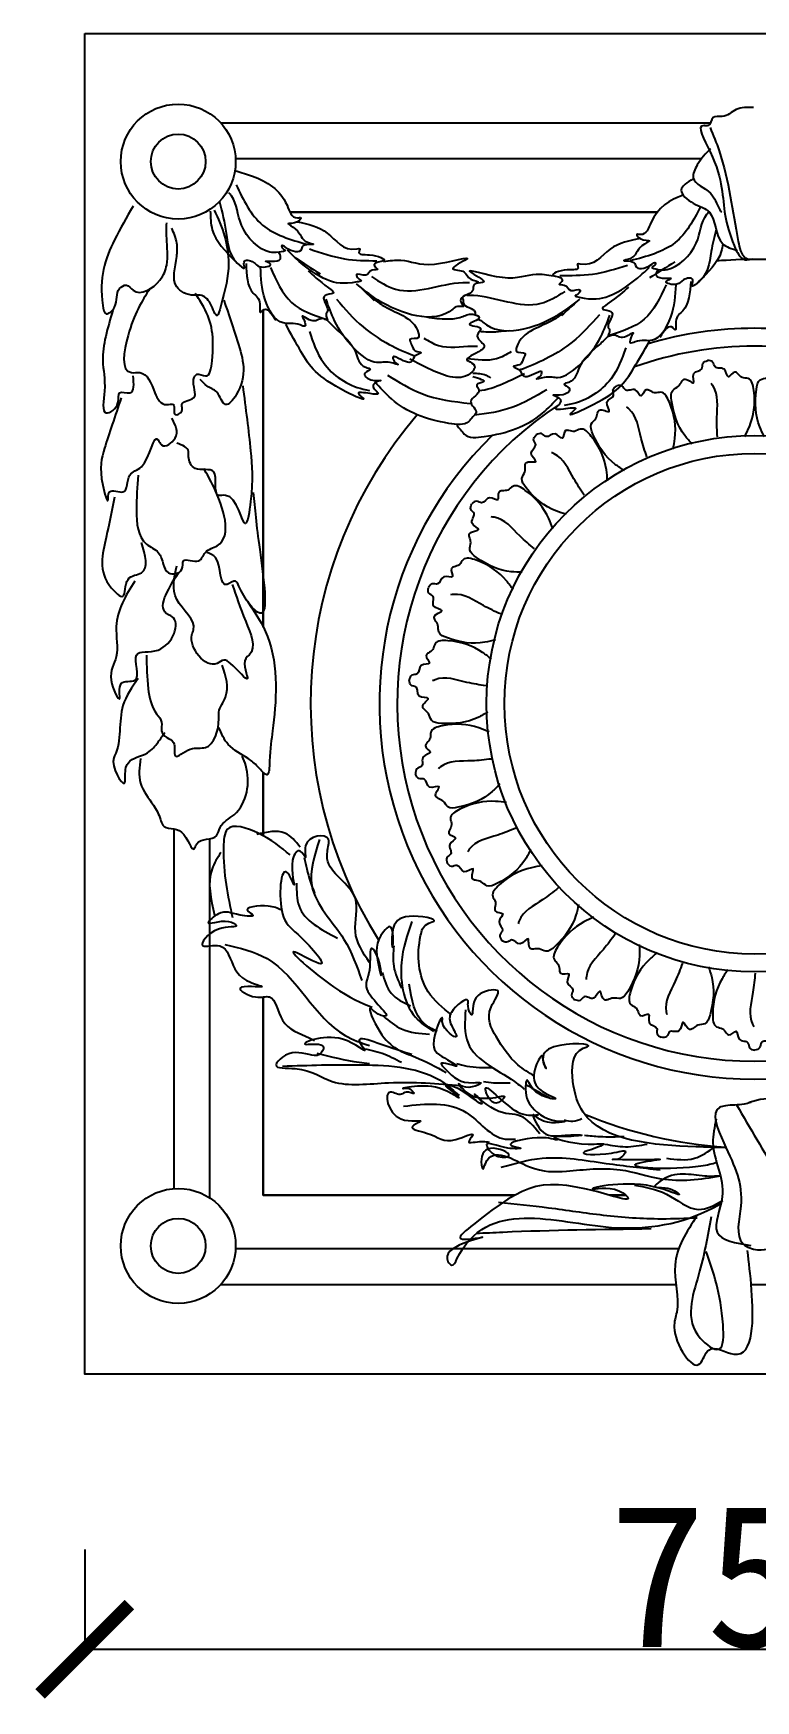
# Model space of a CAD drawing. Extents: x 3172 to 33391, y 13916 to 34175.
# Drawn here: x 18364 to 18768, y 19135 to 20067 of the extents above; entities that cross this region are included whole.
import ezdxf

# ---------------------------------------------------------------- set-up
doc = ezdxf.new("R2010")
doc.units = 0
doc.layers.get('0').update_dxf_attribs({"linetype": 'CONTINUOUS'})
doc.layers.get('DEFPOINTS').update_dxf_attribs({"linetype": 'CONTINUOUS'})
doc.dimstyles.new('ISO-25', dxfattribs={"dimtxt": 2.5, "dimasz": 2.5, "dimexe": 1.25, "dimexo": 0.625, "dimtad": 1, "dimdec": 4, "dimdsep": 46, "dimlunit": 6, "dimtxsty": 'Standard', "dimcen": 2.5, "dimadec": 0, "dimazin": 0, "dimtfac": 1, "dimtdec": 4, "dimtmove": 0, "dimatfit": 3, "dimfxl": 1, "dimtolj": 1, "dimtzin": 0, "dimarcsym": 0})

# ---------------------------------------------------------------- blocks, each defined once
blk = doc.blocks.new('_ARCHTICK')
at = {"color": 0, "linetype": 'ByBlock', "const_width": 0.15}
blk.add_lwpolyline([(-0.5, -0.5), (0.5, 0.5)], dxfattribs=at)
blk = doc.blocks.new('*D9')
at = {"color": 0, "linetype": 'ByBlock'}
for p, q in [((7188.77, 3677.96), (7188.77, 3620.88)), ((7938.77, 3677.96), (7938.77, 3620.88)), ((7188.77, 3622.13), (7938.77, 3622.13))]:
    blk.add_line(p, q, dxfattribs=at)
at = {"layer": 'DEFPOINTS', "color": 0, "linetype": 'ByBlock'}
for p in [(7188.77, 3678.58), (7938.77, 3678.58), (7938.77, 3622.13)]:
    blk.add_point(p, dxfattribs=at)
at = {"color": 0, "linetype": 'ByBlock', "xscale": 50, "yscale": 50, "zscale": 50, "rotation": 180}
blk.add_blockref('_ARCHTICK', (7188.77, 3622.13), dxfattribs=at)
at = {"color": 0, "linetype": 'ByBlock', "xscale": 50, "yscale": 50, "zscale": 50}
blk.add_blockref('_ARCHTICK', (7938.77, 3622.13), dxfattribs=at)
at = {"color": 0, "linetype": 'ByBlock', "insert": (7563.77, 3662.76), "char_height": 80, "attachment_point": 5}
blk.add_mtext('\\A1;750', dxfattribs=at)
blk = doc.blocks.new('A$C7F713A81')
blk.add_lwpolyline([(27.65164, 931.57427), (777.65164, 931.57427), (777.65164, 181.57427), (27.65164, 181.57427)], close=True)
for points in [[(103.71213, 881.57427), (377.96937, 881.57427)], [(112.11116, 861.57427), (373.08479, 861.57427)], [(348.21903, 831.57427), (142.49897, 831.57427)], [(142.49897, 831.57427), (348.21903, 831.57427)], [(127.65164, 599.42389), (127.65164, 776.94987)], [(127.65164, 776.94987), (127.65164, 599.42389)], [(127.65164, 518.01662), (127.65164, 482.67992)], [(127.65164, 482.67992), (127.65164, 518.01662)], [(77.65164, 285.35178), (77.65164, 486.5331)], [(97.65164, 280.16533), (97.65164, 481.05391)], [(268.22287, 281.57427), (127.65164, 281.57427), (127.65164, 392.5634)], [(127.65164, 392.5634), (127.65164, 281.57427), (268.22287, 281.57427)], [(321.68772, 281.57427), (330.68247, 281.57427)], [(330.68247, 281.57427), (321.68772, 281.57427)], [(360.14832, 251.57427), (112.11116, 251.57427)], [(358.6432, 231.57427), (103.71213, 231.57427)], [(414.96425, 231.57427), (400.76925, 231.57427)]]:
    blk.add_lwpolyline(points)
for centre, radius in [((80.01017, 859.85701), 32.14689), ((80.01017, 859.85701), 15.35857), ((402.65164, 556.57427), 150.00891), ((402.65164, 556.57427), 140.00891), ((80.01017, 253.29154), 32.14689), ((80.01017, 253.29154), 15.35857)]:
    blk.add_circle(centre, radius)
for radius, start, end in [(248.53197, 85.12164935, 94.87835065), (210.00891, 73.53015991, 106.46984009), (200.00891, 70.34965468, 109.65034532), (248.53197, 139.43092975, 212.11390593), (200.00891, 123.17230959, 56.82769041), (210.00891, 134.33868271, 45.66131729), (248.53197, 238.96166718, 242.69100796), (248.53197, 247.49155118, 266.28193028)]:
    blk.add_arc((402.65164, 556.57427), radius, start, end)
for points in [[(401.98657, 890.09218), (392.39478, 888.9646), (384.4957, 885.01807), (379.41769, 884.45426), (376.59653, 879.94397), (374.33968, 879.94397), (377.725, 865.28541), (386.18831, 829.76672), (391.26632, 812.85302), (397.47279, 804.95996), (401.42233, 805.52377)], [(377.725, 878.81639), (382.803, 865.84922), (389.00947, 840.4787), (393.52325, 815.10817), (397.47279, 806.08753), (399.72972, 804.95996)], [(377.93539, 867.01484), (370.60053, 857.9942), (368.34361, 850.66495), (377.93539, 842.20812), (383.0134, 833.18749), (384.14186, 831.4961)], [(112.40896, 854.64753), (121.66156, 851.68895), (140.90704, 835.41687), (146.82868, 828.39028), (148.67925, 828.39028), (146.82868, 826.17137), (141.64723, 825.06191), (145.71839, 822.10332), (152.3803, 814.70691), (155.71126, 813.59745), (149.41944, 812.1182), (149.04934, 811.00874), (140.16684, 811.74837), (137.94618, 812.85782), (138.31627, 811.37853), (139.79674, 810.26907), (136.46578, 809.15962), (131.28434, 809.15962), (115.36982, 824.32224), (109.8182, 840.59437), (108.3378, 842.44345)], [(368.34361, 850.10119), (361.57298, 843.89946), (368.34361, 836.57021), (377.37123, 831.4961), (384.70609, 814.01864), (393.16941, 810.07211)], [(112.40896, 846.88128), (127.21318, 824.32224), (152.0102, 813.59745)], [(54.73589, 834.89708), (44.38323, 816.08846), (37.79513, 779.41172), (39.67746, 774.70958), (44.38323, 778.47128), (47.20668, 788.816), (50.97132, 790.69688), (54.73589, 787.87557), (69.79441, 793.51814), (73.55898, 801.98204), (73.55898, 817.0289), (73.55898, 825.49275)], [(100.12824, 832.70466), (105.95331, 818.15317), (108.13772, 802.87411), (103.67593, 778.47128), (101.79361, 773.76914), (98.02896, 780.35216), (92.38206, 785.0543), (88.61742, 785.0543), (79.20587, 789.75644), (79.20587, 806.68418), (79.20587, 814.20759), (76.38243, 822.67148)], [(97.97483, 832.08849), (99.0852, 821.73349), (111.66876, 804.35195)], [(103.15636, 837.26595), (106.85741, 819.88441), (115.36982, 801.02357), (116.85021, 800.28395), (116.85021, 803.61232), (122.03166, 803.61232), (125.73271, 801.02357), (131.65443, 802.50287), (129.06367, 803.98211), (137.20598, 805.46141), (137.20598, 806.9407), (136.09569, 809.52945)], [(146.45858, 826.17137), (163.48347, 819.88441), (180.13818, 811.00874), (181.61857, 811.00874), (181.24848, 809.52945), (187.17012, 807.68032), (194.94233, 804.35195), (189.76088, 802.13303), (190.13098, 801.02357), (191.61137, 799.54428), (188.65059, 799.17449), (184.94953, 796.21591), (179.76808, 796.58574), (180.87838, 794.36683), (182.35877, 793.25737), (180.13818, 792.5177), (163.48347, 793.62716), (145.71839, 805.83124), (141.27713, 810.26907)], [(338.95721, 816.79765), (321.79125, 810.90677), (304.93539, 802.41931), (303.45539, 802.45361), (303.79112, 800.96614), (297.82823, 799.25469), (289.981, 796.10726), (295.10966, 793.7689), (294.71396, 792.66832), (293.19969, 791.22372), (296.15111, 790.78544), (299.78264, 787.74191), (304.97126, 787.99161), (303.80986, 785.79901), (302.30417, 784.72414), (304.50703, 783.93323), (321.18297, 784.65657), (339.22601, 796.44583), (343.76887, 800.77959)], [(117.9605, 802.87266), (122.03166, 786.23074), (125.73271, 780.31361), (126.10281, 775.50595), (127.21318, 776.61545), (134.61522, 771.06812)], [(145.34829, 806.20108), (159.41232, 796.95553)], [(153.4906, 811.00874), (173.10617, 805.46141), (191.24127, 804.35195)], [(194.94233, 803.98211), (204.56511, 804.72178), (223.44041, 802.50287), (241.20549, 805.09162), (233.80338, 799.91412), (240.09512, 798.06499), (243.79618, 793.99699), (247.86733, 792.5177), (245.64674, 791.03841), (244.90655, 787.71003), (238.24463, 782.90237), (238.24463, 781.42307), (239.72502, 778.83437), (236.39407, 778.83437), (233.80338, 777.35507), (191.61137, 782.53258), (179.76808, 791.40824)], [(358.09741, 803.73648), (343.82297, 794.81922)], [(152.7504, 798.80466), (164.22367, 789.18932), (166.81435, 786.23074), (165.70406, 785.86095), (161.6329, 784.38166), (162.7432, 779.57399), (163.48347, 775.87578), (162.7432, 774.39649), (163.48347, 771.06812), (161.6329, 771.80778), (155.34116, 770.69833), (149.41944, 773.28703), (150.52974, 771.06812), (150.89983, 767.73974), (148.30915, 768.47936), (138.68637, 769.58882), (128.69357, 782.53258), (126.10281, 800.65374)], [(131.65443, 800.65374), (143.4978, 781.05328), (163.11329, 771.43795)], [(188.28049, 795.47628), (201.60425, 788.4497), (239.35493, 792.14786), (243.05598, 792.14786)], [(331.57582, 801.802), (311.83701, 796.71056), (293.68107, 796.02152)], [(366.9079, 792.845), (362.45231, 776.30187), (358.61517, 770.47207), (358.1338, 765.67427), (357.04943, 766.80919), (349.52087, 761.43482)], [(64.14744, 788.816), (51.91245, 762.48398), (53.79477, 741.79454), (58.50054, 741.79454), (66.97088, 730.50938), (73.55898, 723.92636), (77.32363, 723.92636), (78.26475, 718.28378), (82.0294, 720.16461), (82.0294, 723.92636), (88.61742, 727.68806), (88.61742, 738.03279), (90.49974, 740.8541), (95.20551, 739.91366), (98.97016, 748.37751), (94.26439, 778.47128), (89.55862, 785.99474)], [(181.98867, 789.55916), (189.76088, 782.16274)], [(296.43544, 787.07965), (282.95248, 780.36361), (245.29761, 784.93531), (241.59754, 785.02105)], [(332.0331, 789.58404), (320.34017, 780.23708), (317.68164, 777.3393), (318.78307, 776.94389), (322.81886, 775.37068), (321.59749, 770.59003), (320.77174, 766.90996), (321.47755, 765.41391), (320.66037, 762.10358), (322.52757, 762.80018), (328.79193, 761.54527), (334.77203, 763.9961), (333.61063, 761.8035), (333.16352, 758.48459), (335.77065, 759.164), (345.41654, 760.05024), (355.70651, 772.75903), (358.71637, 790.81531)], [(353.16624, 790.94392), (340.87199, 771.62308), (321.03901, 762.46474)], [(43.4421, 776.59041), (37.79513, 748.37751), (38.73633, 731.44977), (39.67746, 719.22422), (46.26555, 724.8668), (47.20668, 730.50938), (52.85365, 730.50938), (54.73589, 739.91366)], [(105.55818, 782.23299), (113.23466, 759.21955), (112.50652, 729.38896), (106.49938, 723.92636), (101.58451, 730.84411), (96.14663, 734.27108), (92.38206, 738.03279)], [(189.02069, 783.2722), (194.20213, 779.57399), (205.6754, 773.65687), (214.5579, 763.6717), (214.5579, 761.45278), (209.74655, 760.34332), (210.48675, 757.75457), (212.70741, 754.05641), (216.0383, 752.94695), (212.70741, 751.09782), (210.85685, 748.13928), (201.97434, 750.3582), (200.49395, 750.72799), (200.86405, 748.13928), (203.08464, 746.29016), (198.64339, 747.39962), (191.24127, 747.39962), (178.28762, 755.53566), (167.55462, 770.69833), (162.7432, 782.90237)], [(168.66492, 782.90237), (183.46906, 767.36991), (210.48675, 751.83745), (212.33732, 751.09782)], [(218.99916, 772.91724), (230.84252, 771.80778), (238.61473, 772.91724), (244.90655, 774.39649), (248.60753, 772.54741), (243.05598, 768.8492), (249.3478, 766.26045), (247.49723, 762.93207), (251.19829, 757.01495), (243.79618, 751.09782), (241.57559, 748.87891), (243.42608, 747.76945), (246.01684, 744.81087), (244.53637, 742.22216), (221.58992, 743.33162), (209.74655, 749.24874)], [(295.41272, 774.89599), (290.14699, 771.3188), (278.53973, 765.66905), (269.4283, 755.89234), (269.37689, 753.67402), (274.16125, 752.4534), (273.36128, 749.88249), (271.05554, 746.23676), (267.69985, 745.20476), (270.987, 743.27897), (272.76854, 740.27835), (281.70006, 742.2909), (283.18862, 742.6263), (282.75865, 740.04686), (280.49582, 738.24967), (284.96158, 739.25595), (292.36171, 739.08447), (305.50037, 746.91824), (316.58174, 761.8282), (321.67459, 773.91751)], [(302.58849, 781.01835), (294.64703, 773.80397)], [(162.3731, 772.17757), (167.55462, 767.00012), (179.39791, 752.94695), (184.94953, 744.81087), (187.54022, 743.70141), (184.57943, 741.48249), (187.91039, 737.78428), (193.46194, 737.41449), (189.39078, 735.19553), (189.39078, 733.34645), (191.98155, 730.01808), (187.54022, 730.01808), (180.87838, 730.01808), (183.46906, 727.42933), (173.84636, 731.12753), (148.67925, 753.68658), (140.16684, 768.8492)], [(315.75446, 774.05469), (300.59447, 758.86935), (273.22421, 743.96695), (271.357, 743.2704)], [(153.4906, 764.7812), (161.26281, 747.39962), (183.46906, 732.60683), (187.17012, 731.86716)], [(217.51876, 761.08299), (225.66107, 757.01495), (244.53637, 756.64512), (247.49723, 756.64512)], [(321.79614, 763.18702), (316.49607, 758.13099), (304.33041, 744.35595), (298.59179, 736.35066), (295.9761, 735.30152), (298.88469, 733.01461), (295.46895, 729.39455), (289.91033, 729.15347), (293.92898, 726.84079), (293.88615, 724.99221), (291.21898, 721.72474), (295.65911, 721.62186), (302.31917, 721.46753), (299.6692, 718.93949), (309.37499, 722.41379), (335.05796, 744.38375), (343.91934, 759.34511)], [(330.50492, 755.58686), (322.33213, 738.38999), (299.78915, 724.1156), (296.07195, 723.46187)], [(367.66202, 701.84721), (363.66169, 706.52977), (356.1834, 726.19052), (356.83887, 731.85116), (360.1246, 734.21788), (361.9073, 736.87782), (363.21202, 738.13046), (368.37626, 735.98347), (368.5527, 741.27947), (373.15697, 743.92475), (373.68125, 746.94842), (376.29628, 748.57321)], [(397.14958, 705.90018), (399.73822, 711.48837), (402.23783, 731.82225), (399.11319, 738.50344), (395.67399, 739.10403), (393.23975, 741.18437), (391.64546, 742.03854), (387.96618, 739.47185), (385.65323, 743.62989), (380.50601, 744.93485), (379.18539, 747.70495), (376.29628, 748.57321)], [(408.1537, 705.90018), (405.56505, 711.48837), (403.66848, 732.43767), (405.82687, 737.71156), (409.62929, 739.10403), (412.06352, 741.18437), (413.65782, 742.03854), (418.0513, 738.57787), (419.65005, 743.62989), (424.79727, 744.93485), (426.11788, 747.70495), (429.0743, 748.56396)], [(244.90655, 739.63341), (250.82819, 736.67482), (247.12714, 734.82574), (248.23743, 732.23699), (243.79618, 725.58024), (246.75704, 719.29328), (244.90655, 717.07437), (242.68588, 714.48562), (231.58272, 713.37616), (199.38358, 727.05949), (190.13098, 736.67482)], [(197.16299, 740.37303), (216.40847, 730.01808), (243.42608, 724.47079)], [(244.90655, 741.48249), (252.30858, 740.37303), (254.89934, 738.89374)], [(48.14788, 727.68806), (38.73633, 699.47517), (37.79513, 678.78572), (40.61858, 670.32183), (41.55978, 675.02402), (49.089, 675.02402), (52.85365, 684.4283), (59.44166, 689.13044), (68.85321, 704.17731), (70.73553, 701.35604), (78.26475, 705.11775), (76.38243, 716.40291)], [(116.14719, 734.48199), (120.51607, 698.10326), (120.51607, 669.72781), (117.60346, 657.35901), (106.49938, 673.14314), (102.73473, 673.14314), (99.91128, 686.30918), (89.55862, 688.19001), (85.79397, 694.77302), (85.79397, 697.59429), (79.20587, 702.29648)], [(329.76536, 687.02001), (324.65004, 690.44965), (312.14465, 707.36371), (311.24859, 712.99128), (313.77394, 716.15672), (314.77289, 719.19898), (315.69128, 720.75718), (321.24326, 720.0831), (319.98431, 725.23032), (323.70416, 729.01972), (323.39322, 732.07272), (325.47292, 734.34277)], [(357.06596, 698.87833), (358.05094, 704.95771), (354.97183, 725.21193), (350.16051, 730.80235), (346.6868, 730.45279), (343.78156, 731.79923), (342.01593, 732.19159), (339.16558, 728.72742), (335.81658, 732.10724), (330.50816, 731.97511), (328.48915, 734.28619), (325.47292, 734.34277)], [(381.85555, 705.81054), (381.57559, 716.63929), (379.41398, 734.32001), (378.42419, 735.6598)], [(342.36326, 694.66574), (339.17213, 705.01739), (332.32047, 721.45927), (331.00591, 722.48233)], [(320.36323, 681.30244), (319.67148, 687.42212), (311.24203, 706.09453), (305.10085, 710.17956), (301.85027, 708.90577), (298.6895, 709.41846), (296.88348, 709.31991), (295.07345, 705.21518), (290.93677, 707.56612), (285.86085, 706.0067), (283.29319, 707.68735), (280.37354, 706.92807)], [(297.27435, 662.51824), (291.4234, 664.44061), (274.81839, 677.35353), (272.43726, 682.53067), (274.01494, 686.26005), (274.15605, 689.45902), (274.61999, 691.20721), (280.14795, 692.05603), (277.54698, 696.67272), (280.10652, 701.3252), (278.98342, 704.18109), (280.37354, 706.92807)], [(307.34228, 673.27932), (301.47665, 682.38615), (290.4431, 696.36977), (288.90127, 697.00023)], [(57.55934, 684.4283), (56.61822, 664.67925), (62.26511, 645.87068), (68.85321, 641.16854), (71.67665, 634.58552), (74.5001, 629.88338), (82.0294, 631.76421), (82.97052, 636.4664), (91.44086, 636.4664), (95.20551, 641.16854), (101.79361, 644.93024), (99.91128, 677.84529), (94.26439, 688.19001)], [(44.38323, 672.20271), (39.67746, 649.63239), (42.5009, 621.41949), (49.089, 616.71735), (51.91245, 626.12163), (59.44166, 629.88338), (59.44166, 646.81112)], [(121.97234, 674.82085), (125.61301, 642.80752), (125.61301, 607.15632), (114.02859, 622.35993), (112.14627, 625.18124), (107.4405, 623.30036), (100.8524, 638.34723), (96.14663, 641.16854)], [(289.76345, 654.47603), (287.44628, 660.18215), (274.29166, 675.8879), (267.27608, 678.16457), (264.48971, 676.06102), (261.30783, 675.70193), (259.59538, 675.11978), (258.9599, 670.67893), (254.34235, 671.82662), (249.87538, 668.95556), (246.94951, 669.88114), (244.34298, 668.3623)], [(272.59868, 630.1591), (266.44606, 630.43161), (246.97294, 638.38571), (243.28334, 642.72844), (243.79633, 646.74518), (243.06914, 649.8636), (243.04422, 651.67213), (248.13818, 653.9809), (244.38809, 657.72466), (245.59749, 662.89516), (243.74553, 665.34215), (244.34298, 668.3623)], [(279.38997, 643.23743), (271.28485, 650.42402), (256.88772, 660.91227), (255.23297, 661.10337)], [(267.53607, 620.3887), (263.76534, 625.25806), (246.86117, 636.83232), (239.49151, 637.13178), (237.37599, 634.35448), (234.40898, 633.15025), (232.9171, 632.12767), (233.50331, 627.68005), (228.74735, 627.53939), (225.22063, 623.56962), (222.15354, 623.67148), (220.05344, 621.50574)], [(55.67709, 625.18124), (45.32435, 599.78961), (45.32435, 582.86187), (42.5009, 569.69588), (47.20668, 559.35116), (48.14788, 567.815), (55.67709, 569.69588), (56.61822, 583.80231), (68.85321, 586.62362), (76.38243, 605.43219), (74.5001, 606.37262), (80.14707, 629.88338)], [(110.26395, 623.30036), (117.79317, 602.61092), (119.67549, 583.80231), (117.79317, 581.92143), (118.73437, 570.63627), (109.32282, 579.10016), (105.55818, 580.98104), (101.79361, 579.10016), (87.67629, 595.08747), (88.61742, 597.90878), (79.20587, 614.83647), (79.20587, 633.64509)], [(257.56845, 592.34251), (251.57046, 590.94496), (230.67347, 593.35031), (225.94903, 596.53656), (225.3593, 600.54275), (223.81774, 603.34933), (223.3058, 605.08407), (227.58796, 608.68156), (222.96689, 611.27473), (222.73645, 616.5798), (220.29298, 618.43638), (220.05344, 621.50574)], [(260.57941, 606.76812), (250.83593, 611.50148), (234.14299, 617.7165), (232.49805, 617.45407)], [(118.73437, 613.89608), (130.02816, 594.14703), (132.85168, 541.48298), (131.19403, 524.44691), (129.67188, 516.84221), (124.59814, 521.31985), (119.14683, 525.90591), (108.01954, 533.75446), (102.73473, 543.36381)], [(255.32959, 581.56854), (250.38495, 585.24), (230.98494, 591.82437), (223.80777, 590.12442), (222.52001, 586.87935), (219.98793, 584.91928), (218.82725, 583.53211), (220.59168, 579.40758), (216.05003, 577.98899), (213.72513, 573.21493), (210.74428, 572.48553), (209.30638, 569.8335)], [(62.26511, 583.80231), (63.20631, 564.99369), (67.91208, 550.88727), (70.73553, 546.18512), (70.73553, 541.48298), (73.55898, 537.72123), (77.32363, 534.89996), (78.26475, 527.37651), (86.73517, 531.13826), (95.20551, 532.07865), (102.73473, 548.066), (102.73473, 551.8277), (106.49938, 560.29155), (104.61705, 578.15973)], [(57.55934, 570.63627), (49.089, 555.58941), (44.38323, 527.37651), (43.92618, 526.38965), (50.01463, 512.19418), (50.52206, 519.79889), (51.91245, 523.40579), (62.85576, 529.17614), (68.74671, 535.06255), (72.61785, 540.54254)], [(253.29837, 551.87315), (247.89986, 548.90918), (227.12883, 545.5874), (221.71994, 547.38086), (220.07122, 551.07938), (217.82962, 553.36598), (216.86864, 554.89827), (220.02142, 559.51767), (214.87208, 560.76792), (213.2189, 565.81409), (210.36514, 566.94259), (209.30638, 569.8335)], [(252.30569, 566.57617), (241.64648, 568.50524), (223.89577, 569.98609), (222.38263, 569.28959)], [(254.04932, 540.89468), (248.2975, 543.09594), (227.84044, 544.20208), (221.38807, 540.62879), (221.02357, 537.15662), (219.1142, 534.58609), (218.37082, 532.93722), (221.18261, 529.44167), (217.1921, 526.85037), (216.24144, 521.62609), (213.56792, 520.11951), (212.89885, 517.17788)], [(58.9285, 525.90591), (58.9285, 512.171), (66.12854, 499.74418), (70.0558, 491.89564), (71.36488, 488.62541), (81.83763, 484.70116), (89.03767, 475.54457), (90.34675, 478.16072), (101.47404, 482.73904), (103.43767, 487.31736), (111.29225, 494.51183), (117.83775, 521.98166), (115.87412, 527.21401)], [(255.18245, 525.64242), (244.39805, 524.62414), (226.90606, 521.26099), (225.63694, 520.18207)], [(260.10515, 511.75245), (255.70649, 507.44189), (236.60191, 498.63934), (230.90973, 498.90699), (228.32431, 502.02354), (225.54891, 503.62057), (224.21016, 504.83676), (225.99972, 510.13548), (220.70402, 509.95009), (217.7507, 514.36311), (214.6983, 514.67983), (212.89885, 517.17788)], [(263.7902, 501.38369), (257.65778, 501.9515), (237.66089, 497.49738), (232.41185, 492.31576), (232.99765, 488.87401), (231.85261, 485.88366), (231.58165, 484.09537), (235.23226, 481.48806), (232.08886, 477.91622), (232.58294, 472.62919), (230.41504, 470.45718), (230.56442, 467.44412)], [(142.63309, 471.99957), (124.72021, 484.17096), (107.52379, 486.31886), (105.37427, 476.29538), (110.38983, 436.91729)], [(148.36518, 476.29538), (139.76705, 484.17096), (124.00368, 483.45502)], [(268.99632, 487.00274), (258.88657, 483.11263), (242.95059, 475.15491), (242.01962, 473.7736)], [(187.05706, 411.8585), (179.17538, 429.04167), (179.17538, 447.65676), (163.41201, 469.85167), (164.12854, 477.7273), (164.12854, 480.59114), (151.2313, 477.01132), (151.2313, 470.56765), (148.36518, 474.14748), (144.06608, 469.13569), (144.78261, 455.53238), (142.63309, 459.82814), (141.20003, 461.97605), (138.33398, 439.0652), (146.9322, 427.60975), (159.82944, 411.14256), (145.49914, 417.58622), (166.99459, 398.25514), (188.49012, 386.79974)], [(159.11291, 480.59114), (154.81388, 454.8164), (172.72676, 424.74586), (182.75795, 401.83501)], [(103.94121, 473.43149), (98.92557, 464.12395), (100.35864, 438.34921)], [(150.51477, 470.56765), (151.94776, 464.12395), (156.24686, 450.5206)], [(277.48394, 474.95598), (274.41137, 469.61853), (258.39015, 455.98804), (252.83684, 454.71003), (249.50645, 457.01348), (246.4031, 457.80249), (244.78587, 458.6124), (245.07949, 464.19744), (240.03019, 462.59016), (235.99577, 466.04274), (232.97111, 465.52419), (230.56442, 467.44412)], [(283.8298, 465.96594), (277.77159, 464.85818), (259.71795, 455.17414), (256.06154, 448.7685), (257.55419, 445.61242), (257.2584, 442.42404), (257.47996, 440.62896), (261.69864, 439.10326), (259.63548, 434.81579), (261.53766, 429.85812), (260.03615, 427.18175), (260.99291, 424.32073)], [(146.21567, 456.24832), (147.64865, 443.36095), (169.14418, 425.46185)], [(292.7228, 453.52287), (284.03748, 447.04943), (270.83942, 435.08733), (270.31565, 433.50608)], [(137.61745, 441.21305), (130.4523, 443.36095), (118.98804, 440.49711), (121.85409, 438.34921), (114.68894, 438.34921), (102.50815, 439.0652), (96.77606, 434.05341), (108.24032, 434.76939), (112.53942, 432.62149), (102.50815, 430.47359), (93.91001, 421.16604), (103.22468, 421.16604), (108.24032, 416.1543), (118.27151, 401.83501), (126.86973, 398.25514), (114.68894, 397.53921), (123.28715, 392.52747), (131.16883, 392.52747), (138.33398, 379.64005), (153.38082, 369.61657), (156.24686, 368.18465)], [(304.14585, 444.21277), (302.62725, 438.24427), (290.87759, 420.79677), (285.87502, 418.06789), (282.04667, 419.38738), (278.84553, 419.30986), (277.06975, 419.65341), (275.84567, 425.11056), (271.41724, 422.20061), (266.60093, 424.43668), (263.82834, 423.12131), (260.99291, 424.32073)], [(232.91409, 382.50394), (220.01677, 395.39131), (215.71774, 426.89376), (219.30032, 433.33747), (222.88289, 434.76939), (209.26905, 437.63323), (199.95438, 429.04167), (199.95438, 420.4501), (198.52132, 431.90551), (194.93874, 429.04167), (192.0727, 410.42658), (193.50568, 404.69885), (191.35617, 415.43832), (188.49012, 419.73412), (187.05706, 407.56269), (185.62408, 396.82323), (195.65527, 381.78796), (192.78923, 382.50394), (187.77359, 386.08376), (192.78923, 373.19639), (212.85162, 358.8771), (230.04805, 350.2855)], [(210.70211, 434.76939), (204.96994, 411.8585), (214.28468, 379.64005), (222.88289, 373.19639)], [(312.68187, 437.2682), (307.14719, 434.56703), (292.37575, 420.37128), (290.58315, 413.21669), (292.87195, 410.58037), (293.44734, 407.43041), (294.14499, 405.76167), (298.61886, 405.43074), (297.78895, 400.74563), (300.95816, 396.485), (300.2344, 393.50278), (301.92758, 391.00598)], [(106.09073, 421.88202), (129.73577, 414.0064), (173.44329, 371.04849), (187.05706, 365.32077)], [(200.67091, 421.16604), (200.67091, 409.71059), (204.96994, 397.53921)], [(338.11348, 421.80289), (338.26147, 415.64601), (331.65481, 395.67549), (327.57399, 391.69812), (323.53161, 391.93581), (320.47009, 390.99751), (318.66748, 390.84922), (316.01646, 395.77375), (312.53735, 391.77693), (307.29636, 392.63066), (304.98146, 390.61603), (301.92758, 391.00598)], [(324.60219, 427.68585), (317.98546, 419.10919), (308.50416, 404.02989), (308.42643, 402.36596)], [(348.20659, 417.41884), (343.60591, 413.3246), (333.21221, 395.66998), (333.41637, 388.29706), (336.33156, 386.37601), (337.73546, 383.4981), (338.85747, 382.07947), (343.25472, 382.96784), (343.71961, 378.23256), (347.9208, 374.98497), (348.02847, 371.91808), (350.33249, 369.97068)], [(362.27016, 411.40789), (358.21275, 401.36411), (353.15138, 384.28596), (353.52546, 382.66276)], [(194.22221, 406.13077), (199.23785, 394.67532), (209.98558, 387.51568)], [(376.86762, 409.38839), (378.67123, 403.49976), (377.69754, 382.48734), (374.84112, 377.55647), (370.88452, 376.69472), (368.18968, 374.96523), (366.49392, 374.3361), (362.61259, 378.36278), (360.34082, 373.57552), (355.06385, 372.98359), (353.37834, 370.41911), (350.33249, 369.97068)], [(387.76925, 407.89), (384.44378, 402.70634), (379.19867, 382.90221), (381.38445, 375.85779), (384.70983, 374.79448), (386.83812, 372.40206), (388.30126, 371.33875), (392.29577, 373.38054), (394.02099, 368.94628), (398.94257, 366.95259), (399.87369, 364.02847), (402.61767, 362.7749)], [(402.93303, 405.89626), (401.73586, 395.13026), (401.46982, 377.31987), (402.26796, 375.85779)], [(417.53403, 407.89), (420.85949, 402.70634), (425.591, 382.21042), (424.17084, 376.69175), (420.59345, 374.79448), (418.46516, 372.40206), (417.00202, 371.33875), (412.17823, 374.16894), (411.28229, 368.94628), (406.36071, 366.95259), (405.42958, 364.02847), (402.61767, 362.7749)], [(225.03241, 373.19639), (217.86726, 377.4922), (209.26905, 399.68711)], [(279.48765, 348.13759), (270.17291, 354.5813), (257.99212, 370.33251), (255.12608, 386.79974), (258.70865, 396.10729), (253.69309, 396.10729), (245.09488, 387.51568), (244.37835, 382.50394), (242.22883, 387.51568), (242.22883, 390.37956), (232.91409, 383.93586), (232.91409, 376.77621), (235.78014, 370.33251), (227.89845, 378.20813), (227.89845, 380.35604), (222.88289, 366.03675), (230.76458, 357.44514), (235.78014, 353.86532), (227.182, 355.29724), (229.33152, 352.4334), (245.09488, 344.55777), (249.39399, 344.55777), (239.36271, 342.40987), (237.2132, 343.84183), (244.37835, 337.39813), (262.29123, 335.96621), (257.99212, 333.10232), (251.95559, 340.75372), (270.17291, 328.09058), (281.63717, 326.65866)], [(240.79577, 385.36778), (242.22883, 366.75269), (270.17291, 343.84183), (273.75548, 340.97795)], [(194.93874, 381.78796), (204.96994, 374.62831), (220.7333, 371.76447)], [(210.70211, 360.30902), (191.35617, 366.75269), (181.32497, 368.18465), (184.19101, 363.17286), (172.01023, 368.90059), (151.94776, 366.03675), (161.2625, 364.60478), (159.11291, 360.30902), (153.38082, 360.30902), (138.33398, 358.8771), (134.75141, 354.5813), (145.49914, 352.4334), (166.27814, 345.27375), (197.80479, 344.55777), (238.34174, 342.90162)], [(182.75795, 363.88885), (194.22221, 361.02496), (204.96994, 356.01322)], [(138.33398, 353.86532), (182.75795, 354.5813), (228.61498, 344.55777), (237.2132, 337.39813)], [(157.67992, 361.02496), (181.32497, 356.01322), (187.05706, 355.29724)], [(235.78014, 355.29724), (241.5123, 353.86532), (255.84261, 353.14938)], [(250.82697, 345.27375), (256.55914, 344.55777), (265.8738, 344.55777)], [(282.3537, 315.9192), (271.60597, 325.94268), (257.27567, 329.5225), (246.22342, 337.88988), (249.08954, 335.026), (249.80599, 333.59408), (237.62528, 340.75372), (229.7436, 342.90162), (234.75916, 338.60586), (236.90875, 336.45796), (226.16102, 341.4697), (206.81508, 341.4697), (208.9646, 341.4697), (211.83065, 338.60586), (207.53154, 339.3218), (204.96994, 338.11411), (198.9334, 339.3218), (204.66549, 324.28653), (215.41322, 322.85461), (211.11419, 319.99073), (218.9958, 316.41091), (235.47569, 312.83108), (244.79043, 314.97899), (242.64084, 311.39916), (246.22342, 311.39916), (254.1051, 311.39916)], [(400.53663, 333.53049), (396.7655, 332.58842), (386.39481, 331.64636), (383.095, 330.70429), (385.45201, 310.92086), (394.87989, 275.59334), (396.2941, 254.39683), (404.30785, 251.09957), (419.86395, 255.3389), (433.06304, 262.40439), (434.47717, 269.94093), (423.63508, 315.6312), (422.22088, 325.05188), (415.14993, 334.47256), (399.59391, 333.53049)], [(206.09855, 331.44618), (241.20786, 327.86635), (263.00776, 313.05531), (268.73992, 313.05531)], [(392.52296, 332.11737), (415.62133, 293.02157), (426.46349, 265.23059), (425.99209, 258.1651)], [(295.96747, 323.79478), (300.98311, 323.07884), (305.99874, 324.51076)], [(381.2094, 324.10981), (379.32387, 310.92086), (384.50921, 280.77469), (381.6808, 260.99131), (400.53663, 253.45476)], [(307.43173, 315.20322), (316.02994, 314.48723), (329.64379, 314.48723)], [(318.89599, 310.19147), (330.36024, 308.75951), (342.54103, 310.19147)], [(353.28876, 302.31585), (369.05212, 302.31585), (380.51638, 308.75951)], [(260.85824, 297.30411), (283.78676, 302.31585), (319.61252, 299.45196), (349.70618, 295.87214)], [(335.37588, 287.28058), (353.28876, 282.26884), (371.20171, 273.67723), (384.81549, 278.68901)], [(259.23166, 277.67851), (287.30841, 274.61794), (317.93768, 270.53717), (350.60891, 268.49678), (370.51793, 269.00688)], [(246.76391, 260.31636), (261.81074, 261.03234), (344.69062, 262.93776)], [(370.36731, 269.94093), (358.11102, 242.62096), (359.05383, 216.2431), (357.63962, 207.76449), (372.25292, 187.51001), (376.96686, 195.04655), (391.10875, 192.69141), (401.00803, 228.48999), (398.6511, 250.62856)], [(378.38106, 269.46992), (371.31012, 236.96855), (372.25292, 201.64103), (382.6236, 195.51761), (384.98061, 209.17757), (375.55265, 250.1575)]]:
    blk.add_spline(points, degree=3)
for points, knots in [([(362.62875, 841.11805), (355.28341, 838.35272), (345.72708, 832.46131), (342.1075, 818.07483), (335.73098, 819.56832), (339.22236, 815.2324), (346.4512, 816.43486), (336.23092, 811.69603), (336.67991, 805.92793), (326.15567, 803.92411), (335.6079, 804.79162), (336.25999, 798.86361), (342.41222, 800.02723), (347.53788, 804.20756), (346.9712, 801.42951), (343.82628, 800.52659), (349.97635, 799.15954), (358.16767, 799.13615), (372.34538, 812.11543), (372.55192, 826.67073), (376.91625, 831.58696), (377.44471, 832.18226)], [11.521634008, 11.521634008, 11.521634008, 11.521634008, 34.91666563, 44.105720666, 45.95628681, 48.845609226, 54.144505193, 59.177150608, 69.131451949, 72.642317705, 79.105687289, 80.275246925, 89.18849077, 91.67087799, 93.19576452, 95.045814056, 98.556679812, 103.738127605, 125.719416012, 142.91251456, 145.281198411, 145.281198411, 145.281198411, 145.281198411]), ([(372.4033, 834.61759), (368.44446, 826.92684), (359.80859, 811.27849), (342.27062, 806.73002), (333.11579, 804.35571)], [2.243342577, 2.243342577, 2.243342577, 2.243342577, 26.982872214, 53.99978225, 53.99978225, 53.99978225, 53.99978225]), ([(381.15289, 821.82738), (380.09218, 817.77206), (377.49385, 806.99702), (376.76752, 795.37736), (366.96501, 789.37156), (369.63214, 795.65503), (361.9342, 794.19368), (360.09471, 789.90773), (350.12201, 792.15476), (360.15487, 795.54094), (347.15784, 793.23261), (347.76816, 797.89847), (348.47098, 799.11953), (348.9318, 799.92013)], [5.222334552, 5.222334552, 5.222334552, 5.222334552, 17.771205765, 38.464007977, 40.118880516, 43.44725477, 48.628702562, 53.145277033, 59.248970574, 62.232294311, 70.507889943, 71.987182486, 74.803986049, 74.803986049, 74.803986049, 74.803986049]), ([(384.91698, 813.81098), (384.72697, 812.3667), (383.11552, 804.03306), (376.52851, 797.74402), (371.05622, 792.51928)], [6.043225049, 6.043225049, 6.043225049, 6.043225049, 10.414365031, 31.872787939, 31.872787939, 31.872787939, 31.872787939]), ([(289.97243, 795.73752), (286.63277, 796.2716), (276.71655, 797.85739), (266.55252, 791.26172), (233.58128, 802.6642), (255.12678, 791.89985), (248.10834, 791.99437), (246.11071, 791.44708)], [0, 0, 0, 0, 9.651162009, 28.656439977, 46.609151001, 55.642299942, 60.828407081, 60.828407081, 60.828407081, 60.828407081]), ([(239.00588, 783.94247), (239.76692, 782.99362), (238.32164, 778.2658), (246.26056, 778.07935), (246.35833, 774.7038), (246.1504, 774.16472), (246.14587, 774.15324)], [74.734661301, 74.734661301, 74.734661301, 74.734661301, 78.109289512, 86.324810464, 87.804103007, 87.836285179, 87.836285179, 87.836285179, 87.836285179]), ([(247.78897, 771.57557), (247.84328, 771.5704), (249.07635, 771.42689), (259.4346, 760.33857), (286.49395, 768.4485), (301.08354, 779.86672), (304.85132, 782.8155)], [93.981911223, 93.981911223, 93.981911223, 93.981911223, 94.117166851, 97.10044675, 139.608939996, 154.408969745, 154.408969745, 154.408969745, 154.408969745]), ([(265.20242, 765.23829), (261.29077, 764.76972), (255.8729, 764.12072), (250.20379, 764.56695), (248.69393, 764.84328)], [0, 0, 0, 0, 11.895215955, 16.475638135, 16.475638135, 16.475638135, 16.475638135]), ([(266.40826, 753.37292), (263.7186, 751.83681), (256.14057, 747.50887), (247.24965, 748.97575), (241.65511, 749.41471)], [0, 0, 0, 0, 9.10198615, 25.64458569, 25.64458569, 25.64458569, 25.64458569]), ([(248.31442, 731.78941), (252.78066, 732.01875), (262.68085, 735.8067), (270.12326, 739.49037), (273.90423, 741.36179)], [86.448999713, 86.448999713, 86.448999713, 86.448999713, 99.269684496, 112.508930405, 112.508930405, 112.508930405, 112.508930405]), ([(236.1814, 712.80402), (236.16002, 712.62326), (236.20072, 711.64552), (238.36167, 709.94569), (241.28007, 704.84277), (260.95172, 706.72521), (279.0521, 713.05508), (290.15712, 725.03041), (293.22326, 728.33684)], [27.883868406, 27.883868406, 27.883868406, 27.883868406, 28.525259722, 31.414533243, 34.825248546, 45.983708722, 80.969673719, 94.31378397, 94.31378397, 94.31378397, 94.31378397]), ([(286.2788, 732.19696), (279.93451, 728.45218), (267.37282, 721.03753), (253.05751, 718.82914), (245.87615, 718.02113)], [0, 0, 0, 0, 21.854369648, 43.271590733, 43.271590733, 43.271590733, 43.271590733]), ([(386.10845, 308.20025), (380.82629, 308.3628), (353.64715, 309.24637), (310.11562, 311.82847), (299.91989, 344.57373), (300.23703, 362.34442), (315.23118, 366.16157), (290.09698, 367.89056), (282.35702, 359.45288), (286.9122, 350.55519), (284.02963, 356.02025), (284.19643, 362.11876), (278.07275, 351.00505), (279.2552, 342.28714), (285.83966, 338.33504), (294.88808, 334.40005), (278.71539, 336.75434), (274.46311, 350.86264), (274.00354, 336.2671), (280.0173, 327.9332), (287.6509, 322.75708), (300.05485, 323.30281), (284.83484, 319.98353), (276.33009, 330.35108), (284.11398, 313.08653), (293.08139, 315.49784), (311.15029, 315.41855), (297.74444, 314.22951), (284.40633, 315.12399), (304.84764, 308.74938), (322.71705, 311.37135), (311.95926, 307.27963), (302.66134, 304.5842), (319.76683, 303.45452), (333.42247, 308.25679), (327.22738, 301.32998), (319.31945, 301.96405), (337.92783, 301.27372), (356.67056, 302.23142), (318.11591, 297.53865), (363.00928, 295.3113), (378.91847, 299.24384), (381.38954, 300.05648)], [5.293063895, 5.293063895, 5.293063895, 5.293063895, 21.50737382, 87.457499043, 105.571558142, 125.049221632, 127.314829809, 145.944238946, 156.27248657, 160.128493273, 163.984499976, 167.635312321, 174.391174297, 185.869004872, 194.613033848, 197.816876817, 209.145105496, 217.310727313, 227.334210323, 233.107577515, 250.728846644, 252.878361554, 264.342619203, 271.100724529, 280.707912075, 294.619647377, 303.934390115, 313.276609509, 319.008700163, 338.126974937, 346.725187259, 356.038853533, 358.30454845, 373.368406723, 381.282542213, 387.886312287, 389.31937312, 402.933222019, 415.113933745, 427.482572384, 462.620987489, 470.25810899, 470.25810899, 470.25810899, 470.25810899]), ([(292.38489, 312.33933), (289.30541, 313.19339), (282.23834, 315.15335), (261.84331, 310.81991), (268.88837, 308.66207), (274.36928, 307.63787), (261.12623, 307.28377), (249.3573, 313.77597), (256.59867, 302.14402), (270.43128, 303.21894), (252.53046, 311.46575), (248.70927, 302.32578), (250.61197, 295.0199), (254.89131, 310.75881), (276.88055, 294.16461), (299.78228, 294.95718), (325.65153, 298.29179), (353.46494, 288.22088), (372.35788, 290.39639), (383.51547, 292.50564)], [0, 0, 0, 0, 11.55334268, 26.513674163, 28.77936908, 31.733481786, 38.898633274, 50.823518535, 59.007916136, 66.173143964, 77.281915475, 87.854853545, 90.119119322, 93.321540059, 118.009696896, 138.961821129, 169.064002888, 192.533863702, 225.891009328, 225.891009328, 225.891009328, 225.891009328]), ([(383.53614, 292.42035), (380.59313, 292.17944), (369.32824, 291.84817), (357.33851, 296.21037), (344.74805, 285.3786), (354.41091, 286.89813), (365.80038, 278.79664), (337.33173, 292.899), (297.8826, 282.18346), (325.27537, 287.16106), (334.62888, 277.70302), (283.76653, 293.28897), (274.39851, 288.25327), (231.53353, 254.49106), (258.16675, 259.88443), (237.43814, 254.91876), (227.68394, 248.1136), (233.72899, 240.95633), (251.26239, 281.58488), (314.70534, 256.48359), (363.92758, 266.04239), (382.25828, 276.07751), (383.82623, 276.97371)], [10.554780375, 10.554780375, 10.554780375, 10.554780375, 19.398860048, 44.639957564, 48.691630186, 54.468333789, 63.124824453, 78.772851189, 111.763653186, 128.38293107, 132.43457168, 142.56745397, 220.70181687, 231.349111502, 243.550924023, 254.879152702, 268.085226103, 271.123959067, 275.70978263, 363.956603241, 421.571213976, 427.003216262, 427.003216262, 427.003216262, 427.003216262])]:
    blk.add_open_spline(points, degree=3, knots=knots)
dim = blk.add_linear_dim(base=(777.65164, 27.65167), p1=(27.65164, 84.10251), p2=(777.65164, 84.10251), dimstyle='ISO-25', override={"dimtxt": 80, "dimasz": 50, "dimblk1": 'ARCHTICK', "dimblk2": 'ARCHTICK', "dimsah": 1})
dim.commit()
dim.dimension.update_dxf_attribs({"geometry": '*D9', "text_midpoint": (402.65164, 68.27667), "insert": (-7161.11982, -3594.47891)})

msp = doc.modelspace()

# ---------------------------------------------------------------- block references
msp.add_blockref('A$C7F713A81', (18365.1269, 19135.8633))

doc.saveas('drawing.dxf')
